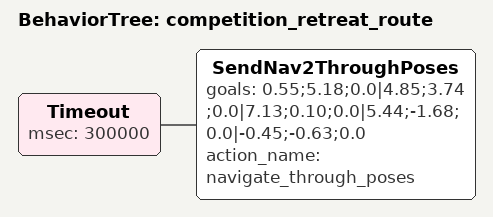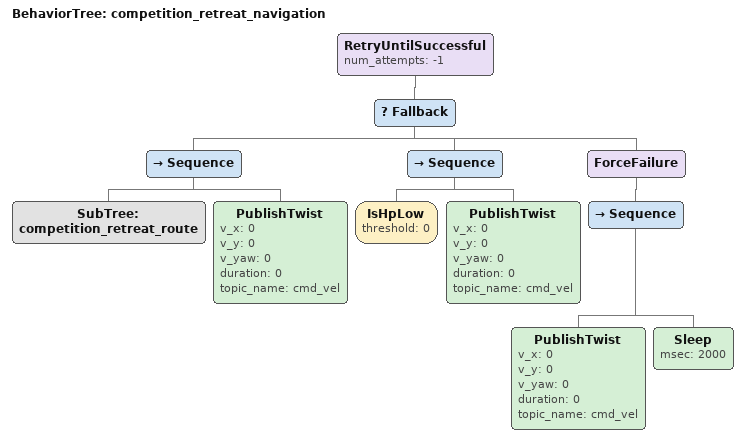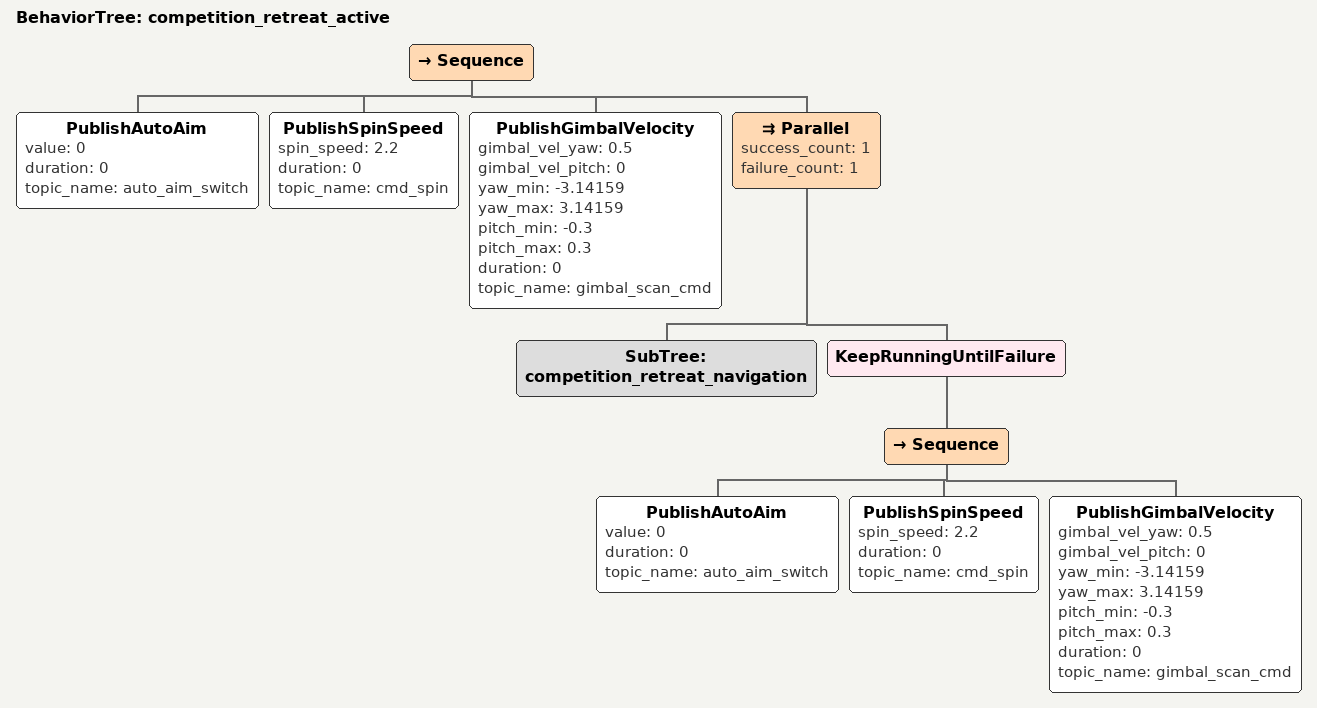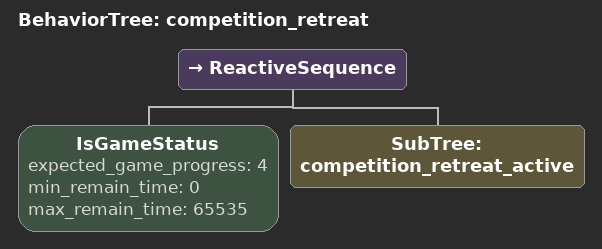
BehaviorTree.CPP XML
<?xml version="1.0" encoding="UTF-8"?>
<root BTCPP_format="4">
  <BehaviorTree ID="competition_retreat_route">
    <!-- 撤退一次提交逆序五点，终点停车沿用外层 PublishTwist。 -->
    <Timeout msec="300000">
      <SendNav2ThroughPoses
        goals="0.55;5.18;0.0|4.85;3.74;0.0|7.13;0.10;0.0|5.44;-1.68;0.0|-0.45;-0.63;0.0"
        action_name="navigate_through_poses"/>
    </Timeout>
  </BehaviorTree>

  <BehaviorTree ID="competition_retreat_navigation">
    <RetryUntilSuccessful num_attempts="-1">
      <Fallback>
        <Sequence>
          <SubTree ID="competition_retreat_route"/>
          <PublishTwist v_x="0" v_y="0" v_yaw="0" duration="0" topic_name="cmd_vel"/>
        </Sequence>
        <Sequence>
          <IsHpLow threshold="0"/>
          <PublishTwist v_x="0" v_y="0" v_yaw="0" duration="0" topic_name="cmd_vel"/>
        </Sequence>
        <ForceFailure>
          <Sequence>
            <PublishTwist v_x="0" v_y="0" v_yaw="0" duration="0" topic_name="cmd_vel"/>
            <Sleep msec="2000"/>
          </Sequence>
        </ForceFailure>
      </Fallback>
    </RetryUntilSuccessful>
  </BehaviorTree>

  <!-- 正式撤退持续发布 2.2rad/s；比赛状态由外层检查。 -->
  <BehaviorTree ID="competition_retreat_active">
    <Sequence>
      <PublishAutoAim value="0" duration="0" topic_name="auto_aim_switch"/>
      <PublishSpinSpeed spin_speed="2.2" duration="0" topic_name="cmd_spin"/>
      <PublishGimbalVelocity gimbal_vel_yaw="0.5" gimbal_vel_pitch="0"
                             yaw_min="-3.14159" yaw_max="3.14159"
                             pitch_min="-0.3" pitch_max="0.3"
                             duration="0" topic_name="gimbal_scan_cmd"/>
      <Parallel success_count="1" failure_count="1">
        <SubTree ID="competition_retreat_navigation"/>
        <KeepRunningUntilFailure>
          <Sequence>
            <PublishAutoAim value="0" duration="0" topic_name="auto_aim_switch"/>
            <PublishSpinSpeed spin_speed="2.2" duration="0" topic_name="cmd_spin"/>
            <PublishGimbalVelocity gimbal_vel_yaw="0.5" gimbal_vel_pitch="0"
                                   yaw_min="-3.14159" yaw_max="3.14159"
                                   pitch_min="-0.3" pitch_max="0.3"
                                   duration="0" topic_name="gimbal_scan_cmd"/>
          </Sequence>
        </KeepRunningUntilFailure>
      </Parallel>
    </Sequence>
  </BehaviorTree>

  <BehaviorTree ID="competition_retreat">
    <ReactiveSequence>
      <IsGameStatus expected_game_progress="4" min_remain_time="0" max_remain_time="65535"/>
      <SubTree ID="competition_retreat_active"/>
    </ReactiveSequence>
  </BehaviorTree>
</root>
